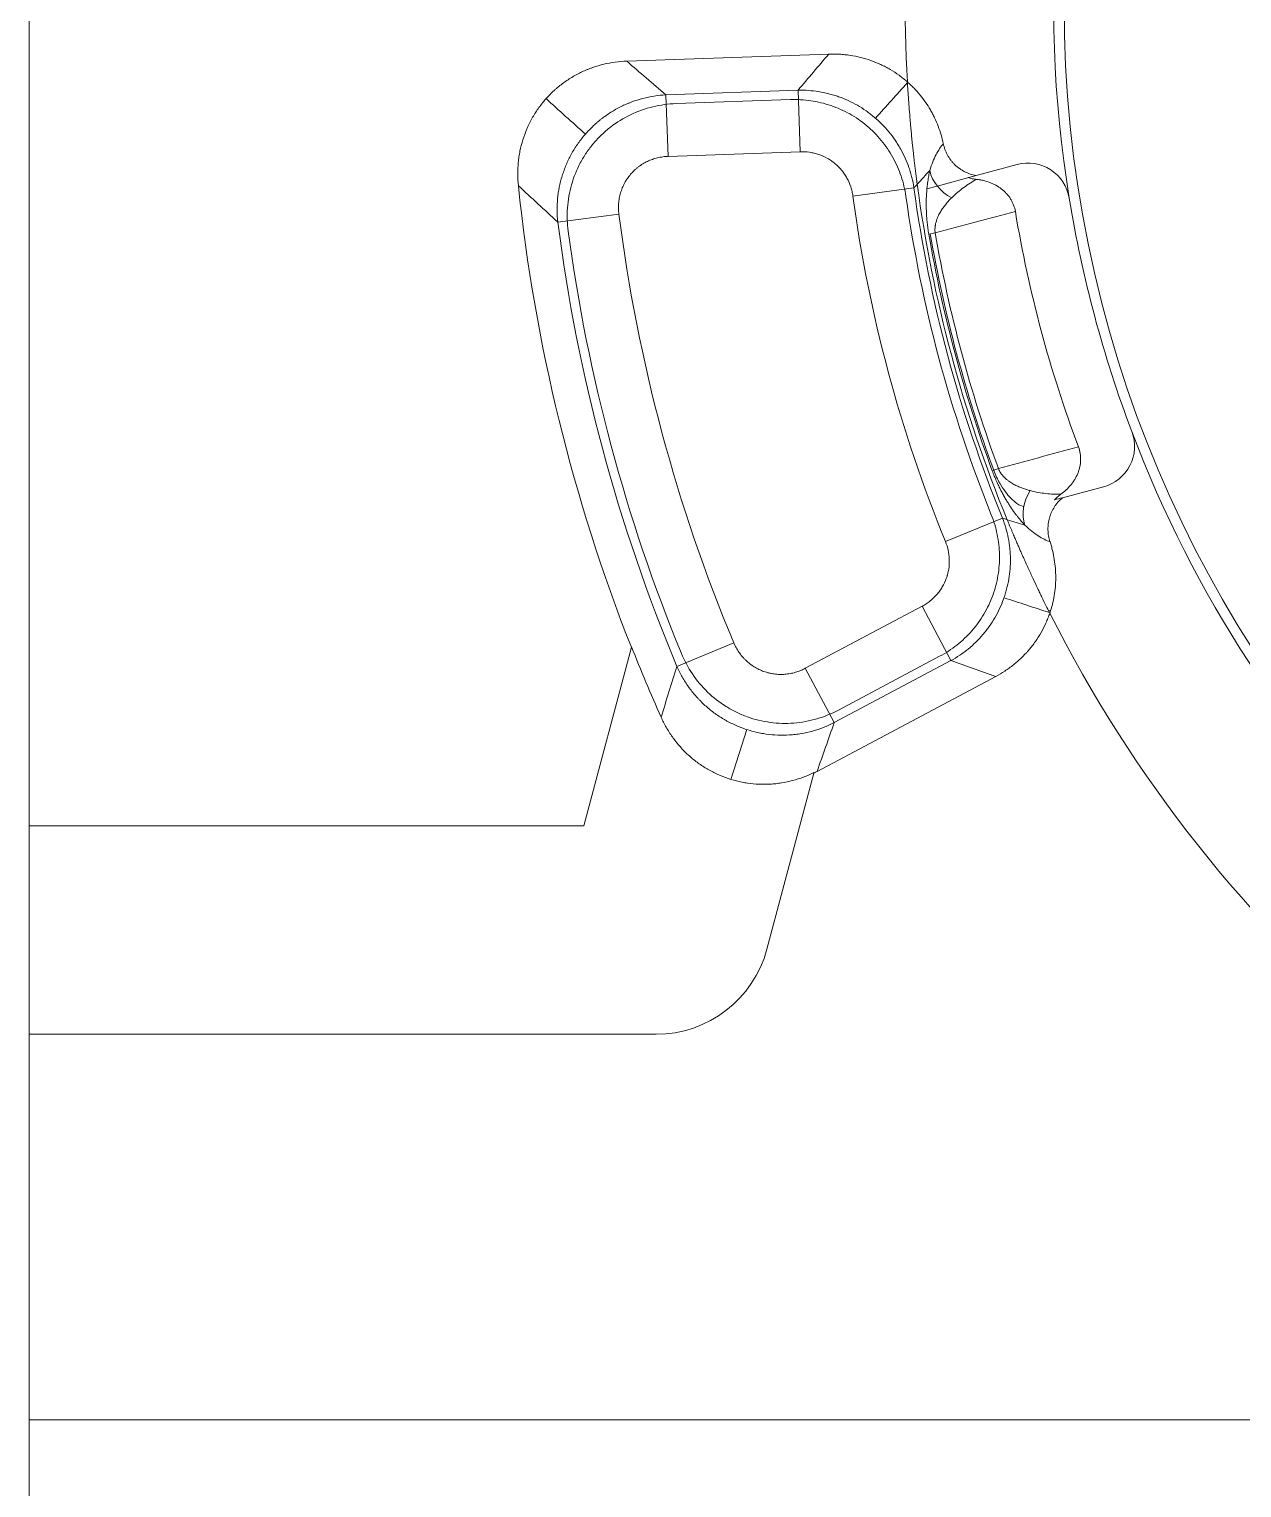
# Model space of a CAD drawing. Header units: millimetres. Extents: x 2234 to 3061, y 2092 to 2676.
# Drawn here: x 2431.7 to 2489.8, y 2404.3 to 2474.3 of the extents above; entities that cross this region are included whole.
import ezdxf

# ---------------------------------------------------------------- set-up
doc = ezdxf.new("R2010")
doc.units = ezdxf.units.MM
doc.layers.add('20', color=7, linetype='Continuous', true_color=0xffffff)
doc.layers.add('21', color=7, linetype='Continuous', true_color=0xffffff)

msp = doc.modelspace()

# ---------------------------------------------------------------- linework, layer by layer
at = {"layer": '20', "color": 7, "linetype": 'Continuous', "lineweight": 18}
for p, q in [((2431.695, 2525.623), (2431.695, 2436.09)), ((2460.346, 2472.771), (2470.034, 2473.109)), ((2462.224, 2471.157), (2468.559, 2471.378)), ((2462.224, 2471.157), (2462.327, 2468.204)), ((2462.708, 2470.736), (2468.193, 2470.928)), ((2468.559, 2471.378), (2468.662, 2468.426)), ((2468.662, 2468.426), (2462.327, 2468.204)), ((2471.187, 2466.298), (2474.115, 2466.697)), ((2457.04, 2465.056), (2459.971, 2465.431)), ((2475.627, 2449.729), (2478.362, 2450.847)), ((2468.907, 2443.647), (2474.504, 2446.623)), ((2474.504, 2446.623), (2475.891, 2444.015)), ((2462.754, 2443.731), (2465.48, 2444.871)), ((2458.29, 2436.09), (2460.567, 2444.654)), ((2475.349, 2444.222), (2470.5, 2441.643)), ((2468.907, 2443.647), (2470.294, 2441.039)), ((2475.891, 2444.015), (2470.294, 2441.039)), ((2478.034, 2443.253), (2469.475, 2438.702)), ((2465.343, 2438.315), (2466.104, 2440.707)), ((2469.309, 2438.617), (2467.065, 2430.177)), ((2431.695, 2426.09), (2431.695, 2436.09)), ((2431.695, 2436.09), (2458.29, 2436.09)), ((2461.75, 2426.09), (2431.695, 2426.09)), ((2431.695, 2426.09), (2431.695, 2407.6)), ((2431.695, 2397.6), (2431.695, 2407.6)), ((2431.695, 2407.6), (2497.675, 2407.6))]:
    msp.add_line(p, q, dxfattribs=at)
for centre, radius, start, end in [((2538.695, 2475.507), 65, 166.70874, 183.29126), ((2538.695, 2475.507), 84, 185.9523, 201.54932), ((2538.695, 2475.507), 65.179, 187.76831, 202.23169), ((2538.695, 2475.507), 65, 187.63679, 202.36321), ((2538.695, 2475.507), 68.133, 187.76831, 202.23169), ((2538.695, 2475.507), 65.616, 188.07709, 201.92297), ((2538.695, 2475.507), 79.367, 187.29364, 202.70636), ((2538.695, 2475.507), 82.321, 187.29364, 202.70636), ((2538.695, 2475.507), 81.884, 187.64444, 202.35842), ((2538.695, 2475.507), 65, 206.70874, 299.22418), ((2538.695, 2475.507), 83.982, 201.53303, 204.03392), ((2461.75, 2431.59), 5.5, 270, 345.11034)]:
    msp.add_arc(centre, radius, start, end, dxfattribs=at)
for points in [[(2468.559, 2471.378), (2469.045, 2471.955), (2469.537, 2472.532), (2470.034, 2473.109)], [(2460.346, 2472.771), (2460.965, 2472.233), (2461.591, 2471.695), (2462.224, 2471.157)], [(2472.272, 2470.037), (2472.776, 2470.605), (2473.287, 2471.173), (2473.804, 2471.74)], [(2458.362, 2469.274), (2457.728, 2469.841), (2457.101, 2470.408), (2456.48, 2470.975)], [(2457.04, 2465.056), (2456.402, 2465.637), (2455.771, 2466.217), (2455.148, 2466.796)], [(2474.272, 2466.869), (2474.219, 2466.812), (2474.167, 2466.754), (2474.115, 2466.697)], [(2478.584, 2450.776), (2478.51, 2450.8), (2478.436, 2450.823), (2478.362, 2450.847)], [(2478.436, 2447.032), (2479.157, 2446.793), (2479.883, 2446.557), (2480.615, 2446.324)], [(2460.574, 2444.683), (2460.572, 2444.673), (2460.569, 2444.663), (2460.567, 2444.654)], [(2461.994, 2441.303), (2462.241, 2442.108), (2462.495, 2442.917), (2462.754, 2443.731)], [(2478.034, 2443.253), (2477.315, 2443.504), (2476.6, 2443.758), (2475.891, 2444.015)], [(2470.294, 2441.039), (2470.015, 2440.257), (2469.742, 2439.478), (2469.475, 2438.702)], [(2469.309, 2438.617), (2469.365, 2438.645), (2469.42, 2438.673), (2469.475, 2438.702)], [(2469.315, 2438.641), (2469.313, 2438.633), (2469.311, 2438.625), (2469.309, 2438.617)]]:
    msp.add_open_spline(points, degree=3, dxfattribs=at)
for points, knots in [([(2473.802, 2471.775), (2473.674, 2471.888), (2473.408, 2472.1), (2473.124, 2472.285), (2472.904, 2472.414), (2472.792, 2472.476), (2472.678, 2472.534), (2472.601, 2472.572), (2472.562, 2472.591), (2472.367, 2472.681), (2472.209, 2472.746), (2471.888, 2472.859), (2471.563, 2472.957), (2471.23, 2473.024), (2470.976, 2473.063), (2470.891, 2473.074), (2470.72, 2473.092), (2470.634, 2473.099), (2470.377, 2473.114), (2470.206, 2473.115), (2470.034, 2473.109)], [0, 0, 0, 0, 0.125, 0.25, 0.25, 0.3125, 0.34375, 0.34375, 0.375, 0.375, 0.5, 0.5, 0.625, 0.75, 0.75, 0.8125, 0.8125, 0.875, 0.875, 1, 1, 1, 1]), ([(2460.346, 2472.771), (2460.159, 2472.765), (2459.974, 2472.749), (2459.608, 2472.699), (2459.427, 2472.665), (2459.068, 2472.579), (2458.89, 2472.527), (2458.671, 2472.451), (2458.627, 2472.435), (2458.54, 2472.401), (2458.496, 2472.384), (2458.367, 2472.331), (2458.282, 2472.294), (2458.03, 2472.176), (2457.705, 2472.002), (2457.399, 2471.795), (2457.177, 2471.628), (2457.104, 2471.57), (2456.997, 2471.48), (2456.961, 2471.45), (2456.891, 2471.388), (2456.857, 2471.357), (2456.687, 2471.198), (2456.43, 2470.932), (2456.202, 2470.642), (2456.043, 2470.415), (2455.992, 2470.338), (2455.917, 2470.22), (2455.893, 2470.18), (2455.846, 2470.1), (2455.822, 2470.059), (2455.709, 2469.855), (2455.627, 2469.688), (2455.482, 2469.349), (2455.355, 2469.002), (2455.263, 2468.643), (2455.217, 2468.415), (2455.208, 2468.369), (2455.192, 2468.277), (2455.17, 2468.138), (2455.153, 2468), (2455.126, 2467.723), (2455.109, 2467.354), (2455.129, 2466.982), (2455.148, 2466.796)], [0, 0, 0, 0, 0.0625, 0.0625, 0.125, 0.125, 0.1875, 0.1875, 0.203125, 0.203125, 0.21875, 0.21875, 0.25, 0.25, 0.3125, 0.375, 0.375, 0.40625, 0.40625, 0.421875, 0.421875, 0.4375, 0.4375, 0.5, 0.5625, 0.5625, 0.59375, 0.59375, 0.609375, 0.609375, 0.625, 0.625, 0.6875, 0.6875, 0.75, 0.8125, 0.8125, 0.828125, 0.828125, 0.84375, 0.875, 0.875, 0.9375, 1, 1, 1, 1]), ([(2474.272, 2466.869), (2474.265, 2466.923), (2474.258, 2466.976), (2474.244, 2467.08), (2474.237, 2467.131), (2474.229, 2467.194), (2474.227, 2467.207), (2474.224, 2467.232), (2474.223, 2467.245), (2474.218, 2467.282), (2474.215, 2467.306), (2474.206, 2467.378), (2474.2, 2467.425), (2474.188, 2467.516), (2474.183, 2467.56), (2474.175, 2467.625), (2474.172, 2467.647), (2474.167, 2467.689), (2474.165, 2467.71), (2474.152, 2467.814), (2474.143, 2467.892), (2474.125, 2468.042), (2474.117, 2468.113), (2474.101, 2468.251), (2474.094, 2468.318), (2474.08, 2468.448), (2474.073, 2468.511), (2474.06, 2468.633), (2474.053, 2468.693), (2474.035, 2468.868), (2474.024, 2468.979), (2474.003, 2469.191), (2473.993, 2469.293), (2473.974, 2469.49), (2473.965, 2469.586), (2473.949, 2469.771), (2473.941, 2469.862), (2473.918, 2470.126), (2473.904, 2470.294), (2473.879, 2470.617), (2473.868, 2470.772), (2473.846, 2471.073), (2473.837, 2471.219), (2473.819, 2471.503), (2473.81, 2471.641), (2473.802, 2471.775)], [0, 0, 0, 0, 0.015625, 0.015625, 0.03125, 0.03125, 0.035156, 0.035156, 0.039063, 0.039063, 0.046875, 0.046875, 0.0625, 0.0625, 0.078125, 0.078125, 0.085938, 0.085938, 0.09375, 0.09375, 0.125, 0.125, 0.15625, 0.15625, 0.1875, 0.1875, 0.21875, 0.21875, 0.25, 0.25, 0.3125, 0.3125, 0.375, 0.375, 0.4375, 0.4375, 0.5, 0.5, 0.625, 0.625, 0.75, 0.75, 0.875, 0.875, 1, 1, 1, 1]), ([(2457.04, 2465.056), (2457.02, 2465.243), (2457.009, 2465.429), (2457.006, 2465.801), (2457.014, 2465.986), (2457.049, 2466.356), (2457.075, 2466.54), (2457.121, 2466.77), (2457.131, 2466.816), (2457.151, 2466.908), (2457.162, 2466.953), (2457.196, 2467.09), (2457.221, 2467.18), (2457.304, 2467.448), (2457.43, 2467.797), (2457.592, 2468.133), (2457.727, 2468.379), (2457.774, 2468.461), (2457.848, 2468.581), (2457.873, 2468.621), (2457.925, 2468.7), (2457.951, 2468.739), (2458.084, 2468.932), (2458.31, 2469.228), (2458.566, 2469.499), (2458.768, 2469.694), (2458.871, 2469.788), (2458.979, 2469.879), (2459.052, 2469.939), (2459.089, 2469.969), (2459.274, 2470.113), (2459.427, 2470.221), (2459.742, 2470.419), (2459.905, 2470.51), (2460.155, 2470.634), (2460.282, 2470.693), (2460.412, 2470.747), (2460.499, 2470.782), (2460.542, 2470.799), (2460.763, 2470.882), (2460.941, 2470.938), (2461.301, 2471.032), (2461.483, 2471.07), (2461.851, 2471.128), (2462.036, 2471.147), (2462.224, 2471.157)], [0, 0, 0, 0, 0.0625, 0.0625, 0.125, 0.125, 0.1875, 0.1875, 0.203125, 0.203125, 0.21875, 0.21875, 0.25, 0.25, 0.3125, 0.375, 0.375, 0.40625, 0.40625, 0.421875, 0.421875, 0.4375, 0.4375, 0.5, 0.5625, 0.5625, 0.59375, 0.609375, 0.609375, 0.625, 0.625, 0.6875, 0.6875, 0.75, 0.75, 0.78125, 0.796875, 0.796875, 0.8125, 0.8125, 0.875, 0.875, 0.9375, 0.9375, 1, 1, 1, 1]), ([(2457.539, 2464.615), (2457.49, 2464.988), (2457.478, 2465.36), (2457.517, 2465.919), (2457.54, 2466.106), (2457.606, 2466.479), (2457.648, 2466.665), (2457.803, 2467.209), (2457.943, 2467.558), (2458.209, 2468.059), (2458.308, 2468.223), (2458.52, 2468.536), (2458.747, 2468.836), (2459.004, 2469.11), (2459.277, 2469.371), (2459.421, 2469.495), (2459.872, 2469.843), (2460.192, 2470.04), (2460.872, 2470.365), (2461.234, 2470.494), (2461.962, 2470.671), (2462.332, 2470.723), (2462.708, 2470.736)], [0, 0, 0, 0, 0.12398, 0.12398, 0.186643, 0.186643, 0.249305, 0.249305, 0.374631, 0.374631, 0.437294, 0.437294, 0.499957, 0.56262, 0.56262, 0.625283, 0.625283, 0.750609, 0.750609, 0.875934, 0.875934, 1, 1, 1, 1]), ([(2468.193, 2470.928), (2468.522, 2470.939), (2468.847, 2470.92), (2469.495, 2470.826), (2469.819, 2470.748), (2470.448, 2470.534), (2470.749, 2470.4), (2471.323, 2470.078), (2471.599, 2469.887), (2472.107, 2469.462), (2472.338, 2469.228), (2472.758, 2468.719), (2472.947, 2468.441), (2473.266, 2467.862), (2473.398, 2467.561), (2473.607, 2466.937), (2473.683, 2466.614), (2473.73, 2466.288)], [0, 0, 0, 0, 0.123808, 0.123808, 0.249184, 0.249184, 0.374561, 0.374561, 0.499938, 0.499938, 0.625315, 0.625315, 0.750691, 0.750691, 0.876068, 0.876068, 1, 1, 1, 1]), ([(2468.559, 2471.378), (2468.725, 2471.382), (2468.89, 2471.377), (2469.219, 2471.354), (2469.545, 2471.317), (2469.867, 2471.25), (2470.108, 2471.189), (2470.187, 2471.166), (2470.307, 2471.13), (2470.347, 2471.118), (2470.426, 2471.092), (2470.465, 2471.078), (2470.661, 2471.009), (2470.967, 2470.885), (2471.406, 2470.659), (2471.72, 2470.461), (2471.889, 2470.34), (2471.956, 2470.291), (2471.989, 2470.266), (2472.088, 2470.19), (2472.153, 2470.138), (2472.343, 2469.978), (2472.586, 2469.754), (2472.807, 2469.51), (2473.017, 2469.256), (2473.117, 2469.124), (2473.235, 2468.952), (2473.258, 2468.917), (2473.304, 2468.847), (2473.371, 2468.742), (2473.434, 2468.636), (2473.555, 2468.42), (2473.702, 2468.126), (2473.823, 2467.82), (2473.904, 2467.585), (2473.929, 2467.506), (2473.964, 2467.387), (2473.976, 2467.347), (2473.997, 2467.267), (2474.008, 2467.226), (2474.057, 2467.025), (2474.09, 2466.862), (2474.115, 2466.697)], [0, 0, 0, 0, 0.0625, 0.0625, 0.125, 0.1875, 0.1875, 0.21875, 0.21875, 0.234375, 0.234375, 0.25, 0.25, 0.3125, 0.375, 0.4375, 0.453125, 0.453125, 0.46875, 0.46875, 0.5, 0.5, 0.5625, 0.625, 0.625, 0.6875, 0.6875, 0.703125, 0.703125, 0.71875, 0.75, 0.75, 0.8125, 0.875, 0.875, 0.90625, 0.90625, 0.921875, 0.921875, 0.9375, 0.9375, 1, 1, 1, 1]), ([(2462.327, 2468.204), (2462.241, 2468.201), (2462.07, 2468.187), (2461.902, 2468.155), (2461.737, 2468.115), (2461.655, 2468.09), (2461.533, 2468.047), (2461.493, 2468.032), (2461.413, 2467.999), (2461.374, 2467.981), (2461.259, 2467.926), (2461.109, 2467.845), (2460.969, 2467.748), (2460.866, 2467.67), (2460.833, 2467.643), (2460.768, 2467.587), (2460.736, 2467.558), (2460.643, 2467.47), (2460.526, 2467.346), (2460.41, 2467.194), (2460.351, 2467.104), (2460.327, 2467.068), (2460.316, 2467.05), (2460.283, 2466.994), (2460.261, 2466.957), (2460.201, 2466.844), (2460.128, 2466.69), (2460.072, 2466.529), (2460.037, 2466.406), (2460.026, 2466.365), (2460.006, 2466.281), (2459.997, 2466.239), (2459.974, 2466.112), (2459.964, 2466.027), (2459.951, 2465.858), (2459.947, 2465.687), (2459.96, 2465.517), (2459.971, 2465.431)], [0, 0, 0, 0, 0.0625, 0.125, 0.125, 0.1875, 0.1875, 0.21875, 0.21875, 0.25, 0.25, 0.3125, 0.375, 0.375, 0.40625, 0.40625, 0.4375, 0.4375, 0.5, 0.5625, 0.578125, 0.578125, 0.59375, 0.59375, 0.625, 0.625, 0.6875, 0.75, 0.75, 0.78125, 0.78125, 0.8125, 0.8125, 0.875, 0.875, 0.9375, 1, 1, 1, 1]), ([(2471.187, 2466.298), (2471.177, 2466.373), (2471.163, 2466.448), (2471.138, 2466.559), (2471.128, 2466.596), (2471.108, 2466.669), (2471.097, 2466.705), (2471.038, 2466.885), (2470.978, 2467.023), (2470.888, 2467.188), (2470.869, 2467.221), (2470.83, 2467.285), (2470.809, 2467.317), (2470.746, 2467.412), (2470.7, 2467.473), (2470.558, 2467.647), (2470.452, 2467.754), (2470.308, 2467.876), (2470.278, 2467.9), (2470.233, 2467.934), (2470.218, 2467.946), (2470.187, 2467.968), (2470.171, 2467.979), (2470.094, 2468.033), (2470.03, 2468.073), (2469.834, 2468.184), (2469.696, 2468.245), (2469.517, 2468.307), (2469.481, 2468.318), (2469.408, 2468.339), (2469.371, 2468.349), (2469.261, 2468.375), (2469.187, 2468.39), (2468.964, 2468.422), (2468.814, 2468.431), (2468.662, 2468.426)], [0, 0, 0, 0, 0.0625, 0.0625, 0.09375, 0.09375, 0.125, 0.125, 0.25, 0.25, 0.28125, 0.28125, 0.3125, 0.3125, 0.375, 0.375, 0.5, 0.5, 0.53125, 0.53125, 0.546875, 0.546875, 0.5625, 0.5625, 0.625, 0.625, 0.75, 0.75, 0.78125, 0.78125, 0.8125, 0.8125, 0.875, 0.875, 1, 1, 1, 1]), ([(2477.824, 2451.009), (2477.947, 2450.703), (2478.04, 2450.39), (2478.172, 2449.749), (2478.209, 2449.418), (2478.222, 2448.754), (2478.198, 2448.425), (2478.091, 2447.775), (2478.006, 2447.451), (2477.779, 2446.829), (2477.638, 2446.531), (2477.303, 2445.963), (2477.105, 2445.691), (2476.67, 2445.194), (2476.432, 2444.967), (2475.916, 2444.559), (2475.639, 2444.377), (2475.349, 2444.222)], [0, 0, 0, 0, 0.123923, 0.123923, 0.2493, 0.2493, 0.374676, 0.374676, 0.500053, 0.500053, 0.62543, 0.62543, 0.750806, 0.750806, 0.876183, 0.876183, 1, 1, 1, 1]), ([(2478.362, 2450.847), (2478.422, 2450.692), (2478.476, 2450.535), (2478.568, 2450.219), (2478.645, 2449.9), (2478.694, 2449.574), (2478.72, 2449.328), (2478.726, 2449.245), (2478.734, 2449.121), (2478.736, 2449.079), (2478.739, 2448.996), (2478.74, 2448.954), (2478.742, 2448.747), (2478.732, 2448.417), (2478.672, 2447.927), (2478.603, 2447.604), (2478.55, 2447.403), (2478.539, 2447.363), (2478.516, 2447.283), (2478.504, 2447.243), (2478.467, 2447.124), (2478.441, 2447.045), (2478.356, 2446.811), (2478.23, 2446.507), (2478.078, 2446.215), (2477.912, 2445.929), (2477.823, 2445.79), (2477.702, 2445.62), (2477.678, 2445.586), (2477.628, 2445.519), (2477.553, 2445.42), (2477.474, 2445.324), (2477.313, 2445.136), (2477.089, 2444.896), (2476.843, 2444.676), (2476.651, 2444.519), (2476.586, 2444.469), (2476.486, 2444.394), (2476.452, 2444.37), (2476.385, 2444.322), (2476.35, 2444.298), (2476.178, 2444.182), (2476.037, 2444.095), (2475.891, 2444.015)], [0, 0, 0, 0, 0.0625, 0.0625, 0.125, 0.1875, 0.1875, 0.21875, 0.21875, 0.234375, 0.234375, 0.25, 0.25, 0.3125, 0.375, 0.4375, 0.4375, 0.453125, 0.453125, 0.46875, 0.46875, 0.5, 0.5, 0.5625, 0.625, 0.625, 0.6875, 0.6875, 0.703125, 0.703125, 0.71875, 0.75, 0.75, 0.8125, 0.875, 0.875, 0.90625, 0.90625, 0.921875, 0.921875, 0.9375, 0.9375, 1, 1, 1, 1]), ([(2480.631, 2446.293), (2480.57, 2446.413), (2480.508, 2446.537), (2480.382, 2446.792), (2480.317, 2446.923), (2480.218, 2447.127), (2480.184, 2447.197), (2480.116, 2447.338), (2480.082, 2447.41), (2479.977, 2447.63), (2479.904, 2447.783), (2479.791, 2448.024), (2479.753, 2448.107), (2479.674, 2448.277), (2479.634, 2448.365), (2479.551, 2448.546), (2479.508, 2448.639), (2479.442, 2448.786), (2479.419, 2448.836), (2479.374, 2448.938), (2479.35, 2448.99), (2479.303, 2449.096), (2479.279, 2449.151), (2479.229, 2449.263), (2479.203, 2449.321), (2479.151, 2449.44), (2479.124, 2449.502), (2479.082, 2449.598), (2479.068, 2449.631), (2479.039, 2449.697), (2479.025, 2449.731), (2478.98, 2449.835), (2478.949, 2449.907), (2478.9, 2450.021), (2478.883, 2450.06), (2478.85, 2450.14), (2478.832, 2450.181), (2478.797, 2450.264), (2478.779, 2450.307), (2478.751, 2450.373), (2478.742, 2450.396), (2478.723, 2450.441), (2478.713, 2450.465), (2478.684, 2450.535), (2478.664, 2450.582), (2478.624, 2450.678), (2478.604, 2450.727), (2478.584, 2450.776)], [0, 0, 0, 0, 0.125, 0.125, 0.25, 0.25, 0.3125, 0.3125, 0.375, 0.375, 0.5, 0.5, 0.5625, 0.5625, 0.625, 0.625, 0.6875, 0.6875, 0.71875, 0.71875, 0.75, 0.75, 0.78125, 0.78125, 0.8125, 0.8125, 0.84375, 0.84375, 0.859375, 0.859375, 0.875, 0.875, 0.90625, 0.90625, 0.921875, 0.921875, 0.9375, 0.9375, 0.953125, 0.953125, 0.960938, 0.960938, 0.96875, 0.96875, 0.984375, 0.984375, 1, 1, 1, 1]), ([(2474.504, 2446.623), (2474.571, 2446.659), (2474.636, 2446.698), (2474.732, 2446.76), (2474.763, 2446.782), (2474.825, 2446.826), (2474.855, 2446.849), (2475.003, 2446.967), (2475.112, 2447.07), (2475.235, 2447.212), (2475.26, 2447.241), (2475.307, 2447.3), (2475.33, 2447.331), (2475.396, 2447.423), (2475.438, 2447.487), (2475.552, 2447.681), (2475.616, 2447.817), (2475.68, 2447.995), (2475.692, 2448.03), (2475.709, 2448.085), (2475.715, 2448.103), (2475.725, 2448.14), (2475.73, 2448.158), (2475.754, 2448.25), (2475.769, 2448.323), (2475.805, 2448.546), (2475.816, 2448.696), (2475.811, 2448.885), (2475.809, 2448.923), (2475.804, 2448.999), (2475.8, 2449.037), (2475.787, 2449.149), (2475.775, 2449.223), (2475.729, 2449.444), (2475.685, 2449.588), (2475.627, 2449.729)], [0, 0, 0, 0, 0.0625, 0.0625, 0.09375, 0.09375, 0.125, 0.125, 0.25, 0.25, 0.28125, 0.28125, 0.3125, 0.3125, 0.375, 0.375, 0.5, 0.5, 0.53125, 0.53125, 0.546875, 0.546875, 0.5625, 0.5625, 0.625, 0.625, 0.75, 0.75, 0.78125, 0.78125, 0.8125, 0.8125, 0.875, 0.875, 1, 1, 1, 1]), ([(2478.034, 2443.253), (2478.186, 2443.334), (2478.48, 2443.508), (2478.892, 2443.807), (2479.148, 2444.032), (2479.332, 2444.21), (2479.393, 2444.271), (2479.481, 2444.365), (2479.51, 2444.396), (2479.568, 2444.46), (2479.596, 2444.493), (2479.735, 2444.655), (2479.944, 2444.924), (2480.126, 2445.211), (2480.294, 2445.506), (2480.372, 2445.658), (2480.46, 2445.853), (2480.477, 2445.893), (2480.511, 2445.972), (2480.559, 2446.092), (2480.603, 2446.212), (2480.631, 2446.293)], [0, 0, 0, 0, 0.125, 0.25, 0.375, 0.375, 0.4375, 0.4375, 0.46875, 0.46875, 0.5, 0.5, 0.625, 0.75, 0.75, 0.875, 0.875, 0.90625, 0.90625, 0.9375, 1, 1, 1, 1]), ([(2465.48, 2444.871), (2465.513, 2444.791), (2465.587, 2444.637), (2465.676, 2444.491), (2465.772, 2444.351), (2465.824, 2444.282), (2465.908, 2444.184), (2465.936, 2444.152), (2465.995, 2444.089), (2466.025, 2444.059), (2466.117, 2443.97), (2466.246, 2443.859), (2466.386, 2443.762), (2466.496, 2443.694), (2466.533, 2443.672), (2466.609, 2443.631), (2466.647, 2443.611), (2466.762, 2443.556), (2466.919, 2443.49), (2467.103, 2443.435), (2467.208, 2443.412), (2467.25, 2443.403), (2467.271, 2443.398), (2467.334, 2443.387), (2467.377, 2443.38), (2467.504, 2443.363), (2467.674, 2443.35), (2467.844, 2443.354), (2467.972, 2443.364), (2468.014, 2443.369), (2468.099, 2443.38), (2468.142, 2443.387), (2468.269, 2443.41), (2468.352, 2443.43), (2468.515, 2443.478), (2468.676, 2443.534), (2468.831, 2443.607), (2468.907, 2443.647)], [0, 0, 0, 0, 0.0625, 0.125, 0.125, 0.1875, 0.1875, 0.21875, 0.21875, 0.25, 0.25, 0.3125, 0.375, 0.375, 0.40625, 0.40625, 0.4375, 0.4375, 0.5, 0.5625, 0.578125, 0.578125, 0.59375, 0.59375, 0.625, 0.625, 0.6875, 0.75, 0.75, 0.78125, 0.78125, 0.8125, 0.8125, 0.875, 0.875, 0.9375, 1, 1, 1, 1]), ([(2470.5, 2441.643), (2470.168, 2441.468), (2469.824, 2441.328), (2469.287, 2441.171), (2469.104, 2441.128), (2468.731, 2441.059), (2468.542, 2441.034), (2467.978, 2440.991), (2467.602, 2441.001), (2467.04, 2441.076), (2466.852, 2441.111), (2466.485, 2441.201), (2466.124, 2441.31), (2465.778, 2441.456), (2465.439, 2441.621), (2465.272, 2441.713), (2464.789, 2442.015), (2464.493, 2442.247), (2463.952, 2442.77), (2463.705, 2443.065), (2463.287, 2443.685), (2463.111, 2444.012), (2462.967, 2444.359)], [0, 0, 0, 0, 0.123751, 0.123751, 0.186468, 0.186468, 0.249186, 0.249186, 0.374621, 0.374621, 0.437339, 0.437339, 0.500056, 0.562774, 0.562774, 0.625491, 0.625491, 0.750926, 0.750926, 0.876361, 0.876361, 1, 1, 1, 1]), ([(2470.294, 2441.039), (2470.127, 2440.954), (2469.956, 2440.878), (2469.61, 2440.744), (2469.434, 2440.686), (2469.075, 2440.587), (2468.893, 2440.547), (2468.662, 2440.508), (2468.616, 2440.501), (2468.523, 2440.488), (2468.476, 2440.482), (2468.336, 2440.466), (2468.243, 2440.458), (2467.964, 2440.44), (2467.592, 2440.435), (2467.221, 2440.467), (2466.943, 2440.506), (2466.85, 2440.522), (2466.711, 2440.548), (2466.665, 2440.558), (2466.573, 2440.578), (2466.527, 2440.589), (2466.3, 2440.645), (2465.942, 2440.752), (2465.598, 2440.895), (2465.345, 2441.015), (2465.22, 2441.079), (2465.097, 2441.147), (2465.015, 2441.194), (2464.974, 2441.218), (2464.773, 2441.34), (2464.619, 2441.445), (2464.322, 2441.67), (2464.18, 2441.79), (2463.975, 2441.98), (2463.875, 2442.078), (2463.778, 2442.18), (2463.715, 2442.249), (2463.683, 2442.284), (2463.528, 2442.461), (2463.412, 2442.608), (2463.197, 2442.912), (2463.097, 2443.068), (2462.914, 2443.392), (2462.83, 2443.559), (2462.754, 2443.731)], [0, 0, 0, 0, 0.0625, 0.0625, 0.125, 0.125, 0.1875, 0.1875, 0.203125, 0.203125, 0.21875, 0.21875, 0.25, 0.25, 0.3125, 0.375, 0.375, 0.40625, 0.40625, 0.421875, 0.421875, 0.4375, 0.4375, 0.5, 0.5625, 0.5625, 0.59375, 0.609375, 0.609375, 0.625, 0.625, 0.6875, 0.6875, 0.75, 0.75, 0.78125, 0.796875, 0.796875, 0.8125, 0.8125, 0.875, 0.875, 0.9375, 0.9375, 1, 1, 1, 1]), ([(2469.315, 2438.641), (2469.152, 2438.561), (2468.819, 2438.418), (2468.475, 2438.308), (2468.125, 2438.216), (2467.947, 2438.178), (2467.721, 2438.142), (2467.676, 2438.135), (2467.586, 2438.123), (2467.45, 2438.106), (2467.315, 2438.095), (2467.044, 2438.079), (2466.863, 2438.078), (2466.502, 2438.093), (2466.322, 2438.11), (2466.097, 2438.143), (2466.052, 2438.15), (2465.962, 2438.165), (2465.917, 2438.173), (2465.783, 2438.2), (2465.694, 2438.22), (2465.429, 2438.287), (2465.084, 2438.393), (2464.751, 2438.533), (2464.506, 2438.651), (2464.425, 2438.693), (2464.305, 2438.759), (2464.265, 2438.781), (2464.186, 2438.827), (2464.147, 2438.851), (2463.953, 2438.971), (2463.804, 2439.074), (2463.517, 2439.294), (2463.241, 2439.528), (2462.99, 2439.789), (2462.84, 2439.962), (2462.81, 2439.997), (2462.752, 2440.067), (2462.666, 2440.174), (2462.585, 2440.283), (2462.427, 2440.505), (2462.233, 2440.811), (2462.068, 2441.136), (2461.994, 2441.303)], [0, 0, 0, 0, 0.0625, 0.125, 0.125, 0.1875, 0.1875, 0.203125, 0.203125, 0.21875, 0.25, 0.25, 0.3125, 0.3125, 0.375, 0.375, 0.390625, 0.390625, 0.40625, 0.40625, 0.4375, 0.4375, 0.5, 0.5625, 0.5625, 0.59375, 0.59375, 0.609375, 0.609375, 0.625, 0.625, 0.6875, 0.6875, 0.75, 0.8125, 0.8125, 0.828125, 0.828125, 0.84375, 0.875, 0.875, 0.9375, 1, 1, 1, 1])]:
    msp.add_open_spline(points, degree=3, knots=knots, dxfattribs=at)
at = {"layer": '21', "color": 7, "linetype": 'Continuous', "lineweight": 18}
for p, q in [((2477.098, 2467.284), (2475.227, 2466.783)), ((2479.071, 2467.813), (2477.098, 2467.284)), ((2474.739, 2466.652), (2475.227, 2466.783)), ((2474.828, 2464.479), (2475.135, 2464.532)), ((2477.87, 2453.124), (2478.163, 2453.232)), ((2481.239, 2451.83), (2483.212, 2452.358)), ((2480.667, 2446.403), (2480.558, 2446.437))]:
    msp.add_line(p, q, dxfattribs=at)
msp.add_circle((2538.695, 2475.507), 57.383, dxfattribs=at)
msp.add_circle((2538.695, 2475.507), 57.383, dxfattribs=at)
for centre, radius, start, end in [((2538.695, 2475.507), 57.886, 160.75015, 189.24985), ((2538.695, 2475.507), 65, 166.70874, 183.29126), ((2479.588, 2465.881), 2, 9.24985, 105), ((2538.695, 2475.507), 65, 187.63679, 202.36321), ((2538.695, 2475.507), 57.886, 189.24985, 200.75015), ((2538.695, 2475.507), 60.54, 189.46426, 200.53574), ((2538.695, 2475.507), 64.813, 189.79667, 200.20333), ((2538.695, 2475.507), 64.739, 189.79667, 200.20333), ((2538.695, 2475.507), 64.501, 189.79667, 200.20333), ((2482.694, 2454.29), 2, 285, 20.75015), ((2538.695, 2475.507), 57.886, 200.75015, 298.68839), ((2538.695, 2475.507), 65, 206.70874, 299.22418)]:
    msp.add_arc(centre, radius, start, end, dxfattribs=at)
for centre, major_axis, start_param, end_param in [((2476.832, 2467.772), (-1.945, 0.465), 0.39736, 1.307664), ((2481.252, 2451.274), (-1.452, -1.375), 4.975521, 5.885825)]:
    msp.add_ellipse(centre, major_axis=major_axis, ratio=0.893672, start_param=start_param, end_param=end_param, dxfattribs=at)
for points, knots in [([(2474.272, 2466.869), (2474.265, 2466.923), (2474.258, 2466.976), (2474.244, 2467.08), (2474.237, 2467.131), (2474.229, 2467.194), (2474.227, 2467.207), (2474.224, 2467.232), (2474.223, 2467.245), (2474.218, 2467.282), (2474.215, 2467.306), (2474.206, 2467.378), (2474.2, 2467.425), (2474.188, 2467.516), (2474.183, 2467.56), (2474.175, 2467.625), (2474.172, 2467.647), (2474.167, 2467.689), (2474.165, 2467.71), (2474.152, 2467.814), (2474.143, 2467.892), (2474.125, 2468.042), (2474.117, 2468.113), (2474.101, 2468.251), (2474.094, 2468.318), (2474.08, 2468.448), (2474.073, 2468.511), (2474.06, 2468.633), (2474.053, 2468.693), (2474.035, 2468.868), (2474.024, 2468.979), (2474.003, 2469.191), (2473.993, 2469.293), (2473.974, 2469.49), (2473.965, 2469.586), (2473.949, 2469.771), (2473.941, 2469.862), (2473.918, 2470.126), (2473.904, 2470.294), (2473.879, 2470.617), (2473.868, 2470.772), (2473.846, 2471.073), (2473.837, 2471.219), (2473.819, 2471.503), (2473.81, 2471.641), (2473.802, 2471.775)], [0, 0, 0, 0, 0.015625, 0.015625, 0.03125, 0.03125, 0.035156, 0.035156, 0.039063, 0.039063, 0.046875, 0.046875, 0.0625, 0.0625, 0.078125, 0.078125, 0.085938, 0.085938, 0.09375, 0.09375, 0.125, 0.125, 0.15625, 0.15625, 0.1875, 0.1875, 0.21875, 0.21875, 0.25, 0.25, 0.3125, 0.3125, 0.375, 0.375, 0.4375, 0.4375, 0.5, 0.5, 0.625, 0.625, 0.75, 0.75, 0.875, 0.875, 1, 1, 1, 1]), ([(2475.523, 2468.816), (2475.493, 2468.958), (2475.423, 2469.238), (2475.331, 2469.512), (2475.227, 2469.783), (2475.17, 2469.917), (2475.091, 2470.082), (2475.075, 2470.115), (2475.042, 2470.181), (2474.992, 2470.278), (2474.939, 2470.373), (2474.83, 2470.561), (2474.675, 2470.806), (2474.414, 2471.151), (2474.221, 2471.368), (2474.069, 2471.526), (2474.017, 2471.578), (2473.911, 2471.678), (2473.857, 2471.728), (2473.802, 2471.775)], [0, 0, 0, 0, 0.125, 0.25, 0.25, 0.375, 0.375, 0.40625, 0.40625, 0.4375, 0.5, 0.5, 0.625, 0.75, 0.875, 0.875, 0.9375, 0.9375, 1, 1, 1, 1]), ([(2474.877, 2467.528), (2474.925, 2467.679), (2474.973, 2467.816), (2475.073, 2468.067), (2475.124, 2468.182), (2475.231, 2468.392), (2475.287, 2468.488), (2475.402, 2468.664), (2475.461, 2468.744), (2475.523, 2468.816)], [0, 0, 0, 0, 0.25, 0.25, 0.5, 0.5, 0.75, 0.75, 1, 1, 1, 1]), ([(2477.098, 2467.284), (2477.002, 2467.302), (2476.813, 2467.35), (2476.635, 2467.424), (2476.505, 2467.491), (2476.462, 2467.515), (2476.378, 2467.566), (2476.338, 2467.592), (2476.22, 2467.677), (2476.146, 2467.739), (2476.041, 2467.84), (2476.008, 2467.876), (2475.959, 2467.931), (2475.943, 2467.949), (2475.912, 2467.987), (2475.897, 2468.006), (2475.824, 2468.103), (2475.771, 2468.184), (2475.701, 2468.311), (2475.68, 2468.355), (2475.639, 2468.443), (2475.621, 2468.489), (2475.57, 2468.626), (2475.543, 2468.72), (2475.523, 2468.816)], [0, 0, 0, 0, 0.125, 0.25, 0.25, 0.3125, 0.3125, 0.375, 0.375, 0.5, 0.5, 0.5625, 0.5625, 0.59375, 0.59375, 0.625, 0.625, 0.75, 0.75, 0.8125, 0.8125, 0.875, 0.875, 1, 1, 1, 1]), ([(2474.828, 2464.479), (2474.812, 2464.57), (2474.798, 2464.66), (2474.773, 2464.837), (2474.763, 2464.925), (2474.749, 2465.055), (2474.744, 2465.098), (2474.737, 2465.183), (2474.733, 2465.225), (2474.724, 2465.348), (2474.719, 2465.428), (2474.711, 2465.583), (2474.708, 2465.659), (2474.706, 2465.751), (2474.706, 2465.769), (2474.706, 2465.805), (2474.705, 2465.859), (2474.705, 2465.912), (2474.705, 2466.015), (2474.706, 2466.081), (2474.71, 2466.21), (2474.713, 2466.273), (2474.722, 2466.455), (2474.731, 2466.57), (2474.744, 2466.707), (2474.747, 2466.734), (2474.753, 2466.788), (2474.756, 2466.814), (2474.765, 2466.892), (2474.772, 2466.942), (2474.793, 2467.09), (2474.808, 2467.183), (2474.841, 2467.361), (2474.859, 2467.446), (2474.877, 2467.528)], [0, 0, 0, 0, 0.0625, 0.0625, 0.125, 0.125, 0.15625, 0.15625, 0.1875, 0.1875, 0.25, 0.25, 0.3125, 0.3125, 0.328125, 0.328125, 0.34375, 0.375, 0.375, 0.4375, 0.4375, 0.5, 0.5, 0.625, 0.625, 0.65625, 0.65625, 0.6875, 0.6875, 0.75, 0.75, 0.875, 0.875, 1, 1, 1, 1]), ([(2477.114, 2467.1), (2477.011, 2467.044), (2476.91, 2466.983), (2476.708, 2466.854), (2476.608, 2466.786), (2476.41, 2466.64), (2476.312, 2466.563), (2476.117, 2466.397), (2476.021, 2466.309), (2475.925, 2466.214)], [0, 0, 0, 0, 0.25, 0.25, 0.5, 0.5, 0.75, 0.75, 1, 1, 1, 1]), ([(2477.114, 2467.1), (2477.168, 2467.095), (2477.222, 2467.088), (2477.33, 2467.07), (2477.383, 2467.06), (2477.542, 2467.023), (2477.646, 2466.992), (2477.798, 2466.935), (2477.848, 2466.914), (2477.923, 2466.88), (2477.947, 2466.868), (2477.996, 2466.843), (2478.02, 2466.831), (2478.139, 2466.765), (2478.23, 2466.706), (2478.337, 2466.622), (2478.358, 2466.605), (2478.399, 2466.57), (2478.42, 2466.552), (2478.48, 2466.496), (2478.519, 2466.457), (2478.628, 2466.337), (2478.693, 2466.251), (2478.765, 2466.135), (2478.779, 2466.112), (2478.806, 2466.064), (2478.818, 2466.04), (2478.854, 2465.966), (2478.876, 2465.917), (2478.933, 2465.765), (2478.962, 2465.661), (2478.98, 2465.553)], [0, 0, 0, 0, 0.0625, 0.0625, 0.125, 0.125, 0.25, 0.25, 0.3125, 0.3125, 0.34375, 0.34375, 0.375, 0.375, 0.5, 0.5, 0.53125, 0.53125, 0.5625, 0.5625, 0.625, 0.625, 0.75, 0.75, 0.78125, 0.78125, 0.8125, 0.8125, 0.875, 0.875, 1, 1, 1, 1]), ([(2475.925, 2466.214), (2475.881, 2466.172), (2475.838, 2466.127), (2475.753, 2466.035), (2475.711, 2465.988), (2475.627, 2465.888), (2475.586, 2465.836), (2475.525, 2465.754), (2475.505, 2465.726), (2475.466, 2465.668), (2475.446, 2465.639), (2475.389, 2465.548), (2475.351, 2465.484), (2475.298, 2465.38), (2475.281, 2465.344), (2475.256, 2465.287), (2475.248, 2465.268), (2475.232, 2465.228), (2475.224, 2465.208), (2475.201, 2465.146), (2475.187, 2465.102), (2475.168, 2465.033), (2475.162, 2465.009), (2475.151, 2464.959), (2475.146, 2464.934), (2475.139, 2464.894), (2475.137, 2464.88), (2475.133, 2464.852), (2475.132, 2464.838), (2475.127, 2464.794), (2475.125, 2464.764), (2475.123, 2464.716), (2475.123, 2464.7), (2475.124, 2464.667), (2475.124, 2464.651), (2475.127, 2464.601), (2475.13, 2464.567), (2475.135, 2464.532)], [0, 0, 0, 0, 0.125, 0.125, 0.25, 0.25, 0.375, 0.375, 0.4375, 0.4375, 0.5, 0.5, 0.625, 0.625, 0.6875, 0.6875, 0.71875, 0.71875, 0.75, 0.75, 0.8125, 0.8125, 0.84375, 0.84375, 0.875, 0.875, 0.890625, 0.890625, 0.90625, 0.90625, 0.9375, 0.9375, 0.953125, 0.953125, 0.96875, 0.96875, 1, 1, 1, 1]), ([(2482.003, 2454.27), (2482.041, 2454.167), (2482.069, 2454.061), (2482.104, 2453.844), (2482.111, 2453.736), (2482.104, 2453.52), (2482.09, 2453.413), (2482.061, 2453.279), (2482.054, 2453.252), (2482.04, 2453.199), (2482.032, 2453.173), (2482.008, 2453.095), (2481.99, 2453.044), (2481.928, 2452.894), (2481.879, 2452.797), (2481.808, 2452.68), (2481.793, 2452.656), (2481.763, 2452.611), (2481.748, 2452.588), (2481.701, 2452.522), (2481.668, 2452.479), (2481.565, 2452.355), (2481.491, 2452.276), (2481.334, 2452.13), (2481.25, 2452.061), (2481.161, 2451.997)], [0, 0, 0, 0, 0.125, 0.125, 0.25, 0.25, 0.375, 0.375, 0.40625, 0.40625, 0.4375, 0.4375, 0.5, 0.5, 0.625, 0.625, 0.65625, 0.65625, 0.6875, 0.6875, 0.75, 0.75, 0.875, 0.875, 1, 1, 1, 1]), ([(2479.688, 2452.17), (2479.629, 2452.185), (2479.569, 2452.202), (2479.45, 2452.239), (2479.389, 2452.259), (2479.267, 2452.304), (2479.206, 2452.328), (2479.112, 2452.369), (2479.081, 2452.383), (2479.018, 2452.413), (2478.986, 2452.429), (2478.89, 2452.479), (2478.826, 2452.516), (2478.728, 2452.579), (2478.695, 2452.602), (2478.645, 2452.638), (2478.629, 2452.651), (2478.595, 2452.677), (2478.578, 2452.691), (2478.527, 2452.734), (2478.493, 2452.764), (2478.442, 2452.815), (2478.425, 2452.833), (2478.391, 2452.87), (2478.373, 2452.889), (2478.348, 2452.921), (2478.339, 2452.932), (2478.322, 2452.954), (2478.313, 2452.965), (2478.287, 2453.001), (2478.27, 2453.026), (2478.245, 2453.066), (2478.237, 2453.08), (2478.221, 2453.108), (2478.213, 2453.123), (2478.19, 2453.168), (2478.176, 2453.199), (2478.163, 2453.232)], [0, 0, 0, 0, 0.125, 0.125, 0.25, 0.25, 0.375, 0.375, 0.4375, 0.4375, 0.5, 0.5, 0.625, 0.625, 0.6875, 0.6875, 0.71875, 0.71875, 0.75, 0.75, 0.8125, 0.8125, 0.84375, 0.84375, 0.875, 0.875, 0.890625, 0.890625, 0.90625, 0.90625, 0.9375, 0.9375, 0.953125, 0.953125, 0.96875, 0.96875, 1, 1, 1, 1]), ([(2479.437, 2450.509), (2479.381, 2450.57), (2479.323, 2450.635), (2479.205, 2450.773), (2479.145, 2450.846), (2479.054, 2450.963), (2479.007, 2451.024), (2478.96, 2451.087), (2478.928, 2451.131), (2478.912, 2451.153), (2478.832, 2451.265), (2478.767, 2451.36), (2478.668, 2451.513), (2478.634, 2451.566), (2478.566, 2451.676), (2478.532, 2451.733), (2478.48, 2451.822), (2478.454, 2451.868), (2478.428, 2451.915), (2478.41, 2451.946), (2478.401, 2451.962), (2478.357, 2452.043), (2478.321, 2452.11), (2478.25, 2452.248), (2478.215, 2452.319), (2478.161, 2452.431), (2478.143, 2452.469), (2478.108, 2452.546), (2478.09, 2452.586), (2478.037, 2452.706), (2478.002, 2452.787), (2477.935, 2452.953), (2477.902, 2453.037), (2477.87, 2453.124)], [0, 0, 0, 0, 0.125, 0.125, 0.25, 0.25, 0.3125, 0.34375, 0.34375, 0.375, 0.375, 0.5, 0.5, 0.5625, 0.5625, 0.625, 0.625, 0.65625, 0.671875, 0.671875, 0.6875, 0.6875, 0.75, 0.75, 0.8125, 0.8125, 0.84375, 0.84375, 0.875, 0.875, 0.9375, 0.9375, 1, 1, 1, 1]), ([(2477.94, 2453.15), (2477.983, 2453.033), (2478.031, 2452.921), (2478.129, 2452.713), (2478.179, 2452.617), (2478.325, 2452.358), (2478.416, 2452.225), (2478.586, 2451.998), (2478.665, 2451.906), (2478.816, 2451.75), (2478.888, 2451.684), (2479.091, 2451.521), (2479.213, 2451.454), (2479.342, 2451.41), (2479.361, 2451.404), (2479.38, 2451.4)], [0, 0, 0, 0, 0.074816, 0.074816, 0.153849, 0.153849, 0.311915, 0.311915, 0.469981, 0.469981, 0.628047, 0.628047, 0.944178, 0.944178, 1, 1, 1, 1]), ([(2479.688, 2452.17), (2479.818, 2452.136), (2479.946, 2452.108), (2480.198, 2452.062), (2480.321, 2452.044), (2480.565, 2452.016), (2480.686, 2452.007), (2480.925, 2451.996), (2481.044, 2451.995), (2481.161, 2451.997)], [0, 0, 0, 0, 0.25, 0.25, 0.5, 0.5, 0.75, 0.75, 1, 1, 1, 1]), ([(2480.641, 2449.716), (2480.61, 2449.809), (2480.563, 2449.997), (2480.544, 2450.19), (2480.541, 2450.312), (2480.541, 2450.336), (2480.542, 2450.385), (2480.543, 2450.409), (2480.546, 2450.483), (2480.551, 2450.531), (2480.569, 2450.675), (2480.588, 2450.77), (2480.627, 2450.91), (2480.642, 2450.956), (2480.667, 2451.025), (2480.676, 2451.048), (2480.695, 2451.093), (2480.704, 2451.116), (2480.754, 2451.226), (2480.801, 2451.311), (2480.879, 2451.433), (2480.907, 2451.473), (2480.951, 2451.531), (2480.966, 2451.55), (2480.997, 2451.588), (2481.013, 2451.607), (2481.094, 2451.698), (2481.164, 2451.767), (2481.239, 2451.83)], [0, 0, 0, 0, 0.125, 0.25, 0.25, 0.28125, 0.28125, 0.3125, 0.3125, 0.375, 0.375, 0.5, 0.5, 0.5625, 0.5625, 0.59375, 0.59375, 0.625, 0.625, 0.75, 0.75, 0.8125, 0.8125, 0.84375, 0.84375, 0.875, 0.875, 1, 1, 1, 1]), ([(2480.631, 2446.293), (2480.57, 2446.413), (2480.508, 2446.537), (2480.382, 2446.792), (2480.317, 2446.923), (2480.218, 2447.127), (2480.184, 2447.197), (2480.116, 2447.338), (2480.082, 2447.41), (2479.977, 2447.63), (2479.904, 2447.783), (2479.791, 2448.024), (2479.753, 2448.107), (2479.674, 2448.277), (2479.634, 2448.365), (2479.551, 2448.546), (2479.508, 2448.639), (2479.442, 2448.786), (2479.419, 2448.836), (2479.374, 2448.938), (2479.35, 2448.99), (2479.303, 2449.096), (2479.279, 2449.151), (2479.229, 2449.263), (2479.203, 2449.321), (2479.151, 2449.44), (2479.124, 2449.502), (2479.082, 2449.598), (2479.068, 2449.631), (2479.039, 2449.697), (2479.025, 2449.731), (2478.98, 2449.835), (2478.949, 2449.907), (2478.9, 2450.021), (2478.883, 2450.06), (2478.85, 2450.14), (2478.832, 2450.181), (2478.797, 2450.264), (2478.779, 2450.307), (2478.751, 2450.373), (2478.742, 2450.396), (2478.723, 2450.441), (2478.713, 2450.465), (2478.684, 2450.535), (2478.664, 2450.582), (2478.624, 2450.678), (2478.604, 2450.727), (2478.584, 2450.776)], [0, 0, 0, 0, 0.125, 0.125, 0.25, 0.25, 0.3125, 0.3125, 0.375, 0.375, 0.5, 0.5, 0.5625, 0.5625, 0.625, 0.625, 0.6875, 0.6875, 0.71875, 0.71875, 0.75, 0.75, 0.78125, 0.78125, 0.8125, 0.8125, 0.84375, 0.84375, 0.859375, 0.859375, 0.875, 0.875, 0.90625, 0.90625, 0.921875, 0.921875, 0.9375, 0.9375, 0.953125, 0.953125, 0.960938, 0.960938, 0.96875, 0.96875, 0.984375, 0.984375, 1, 1, 1, 1]), ([(2480.641, 2449.716), (2480.551, 2449.748), (2480.46, 2449.787), (2480.272, 2449.881), (2480.176, 2449.937), (2479.979, 2450.066), (2479.877, 2450.139), (2479.664, 2450.307), (2479.554, 2450.402), (2479.437, 2450.509)], [0, 0, 0, 0, 0.25, 0.25, 0.5, 0.5, 0.75, 0.75, 1, 1, 1, 1]), ([(2480.631, 2446.293), (2480.677, 2446.43), (2480.759, 2446.707), (2480.847, 2447.132), (2480.883, 2447.42), (2480.901, 2447.638), (2480.906, 2447.711), (2480.912, 2447.857), (2480.914, 2447.93), (2480.914, 2448.148), (2480.903, 2448.437), (2480.852, 2448.868), (2480.795, 2449.152), (2480.752, 2449.329), (2480.743, 2449.365), (2480.725, 2449.435), (2480.715, 2449.471), (2480.685, 2449.576), (2480.664, 2449.646), (2480.641, 2449.716)], [0, 0, 0, 0, 0.125, 0.25, 0.375, 0.375, 0.4375, 0.4375, 0.5, 0.5, 0.625, 0.75, 0.875, 0.875, 0.90625, 0.90625, 0.9375, 0.9375, 1, 1, 1, 1])]:
    msp.add_open_spline(points, degree=3, knots=knots, dxfattribs=at)
for points in [[(2473.804, 2471.74), (2473.81, 2471.746), (2473.816, 2471.753), (2473.821, 2471.759)], [(2474.877, 2467.528), (2474.675, 2467.308), (2474.473, 2467.089), (2474.272, 2466.869)], [(2477.098, 2467.284), (2476.97, 2467.25), (2476.843, 2467.216), (2476.718, 2467.183)], [(2476.718, 2467.183), (2476.782, 2467.162), (2476.913, 2467.128), (2477.047, 2467.107), (2477.114, 2467.1)], [(2478.98, 2465.553), (2477.698, 2465.213), (2476.416, 2464.872), (2475.135, 2464.532)], [(2478.163, 2453.232), (2479.443, 2453.578), (2480.723, 2453.924), (2482.003, 2454.27)], [(2481.161, 2451.997), (2481.106, 2451.958), (2481.001, 2451.873), (2480.905, 2451.778), (2480.859, 2451.728)], [(2480.859, 2451.728), (2480.984, 2451.761), (2481.111, 2451.795), (2481.239, 2451.83)], [(2478.584, 2450.776), (2478.868, 2450.686), (2479.152, 2450.597), (2479.437, 2450.509)]]:
    msp.add_open_spline(points, degree=3, dxfattribs=at)

doc.saveas('drawing.dxf')
